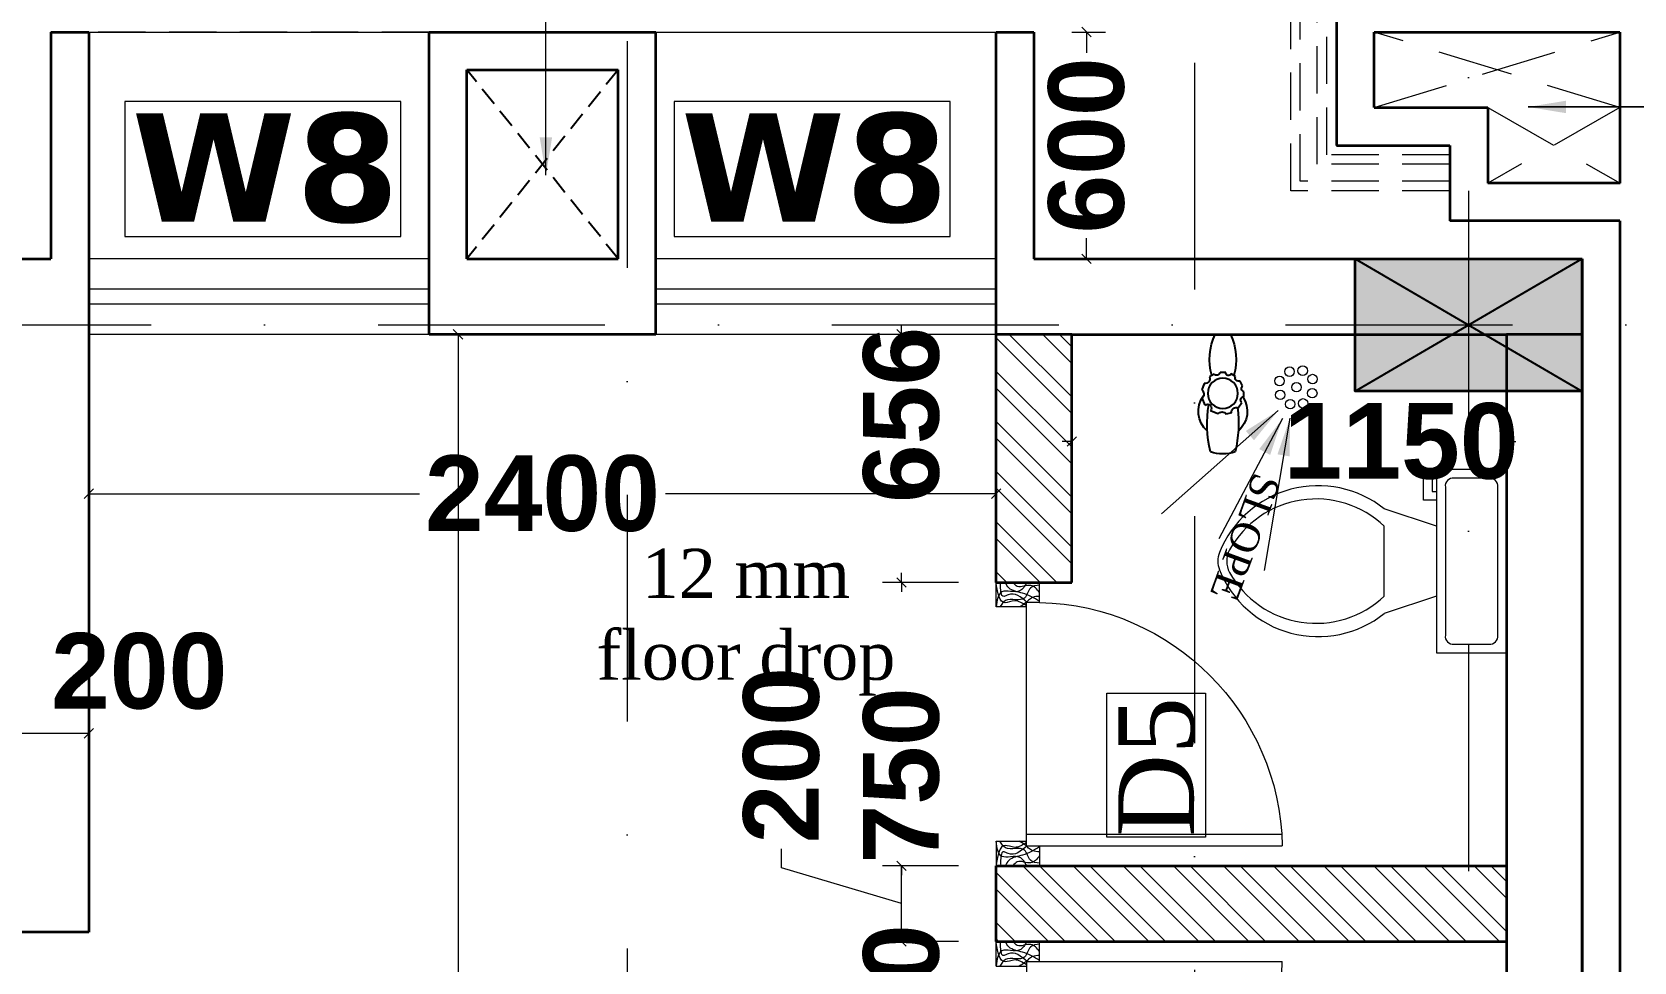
# Model space of a CAD drawing. Header units: millimetres. Extents: x -3092155 to 4513934, y -12317808 to 1850003.
# Drawn here: x -449089 to -444852, y -5674337 to -5671876 of the extents above; entities that cross this region are included whole.
import ezdxf

# ---------------------------------------------------------------- set-up
doc = ezdxf.new("R2010")
doc.units = ezdxf.units.MM
doc.header["$LTSCALE"] = 2
doc.header["$MEASUREMENT"] = 0
doc.header["$PDMODE"] = 34
doc.header["$PDSIZE"] = 500
for name, pattern in [('DASHDOT', [1, 0.5, -0.25, 0, -0.25]), ('DASHED2', [0.375, 0.25, -0.125]), ('HIDDEN', [0.375, 0.25, -0.125])]:
    doc.linetypes.add(name, pattern=pattern)
for name, color, linetype, lineweight in [('AREA AA', 162, 'Continuous', 20), ('coloumn', 10, 'Continuous', 35), ('cornice', 12, 'Continuous', 25), ('D DIM', 250, 'Continuous', 9), ('D5', 10, 'Continuous', 5), ('DOOR', 27, 'Continuous', 5), ('DUCT', 37, 'Continuous', 35), ('expen. jt.', 130, 'Continuous', 35), ('FIXTURE', 252, 'Continuous', 0), ('glass', 5, 'Continuous', 15), ('GRID', 251, 'DASHDOT', 5), ('hatch toilet', 42, 'Continuous', 9), ('PROJ', 251, 'HIDDEN', 5), ('SILL', 74, 'Continuous', 9), ('tap', 97, 'Continuous', 25), ('taxe', 7, 'Continuous', 9), ('toi.dim.', 214, 'Continuous', 9), ('VENTI', 162, 'Continuous', 5), ('WAll', 250, 'Continuous', 35)]:
    doc.layers.add(name, color=color, linetype=linetype, lineweight=lineweight)
doc.layers.add('DOT', color=7, linetype='DASHED2', lineweight=0, true_color=0x89067c)
doc.layers.add('duct text', color=7, linetype='Continuous', lineweight=5, true_color=0x30182a)
doc.styles.add('door', font='arial.ttf', dxfattribs={"height": 70})
doc.styles.add('INNER DIM', font='ARIALNB.TTF', dxfattribs={"height": 250})
doc.styles.add('int dim', font='arialbd.ttf', dxfattribs={"height": 200})
doc.styles.get("Standard").update_dxf_attribs({"font": 'times.ttf', "height": 500})
doc.styles.add('style2', font='verdana.ttf')
doc.dimstyles.new('DOOR', dxfattribs={"dimtxt": 100, "dimasz": 100, "dimexe": 25, "dimexo": 50, "dimgap": 25, "dimtad": 0, "dimtih": 1, "dimtoh": 1, "dimdec": 0, "dimzin": 3, "dimdsep": 46, "dimtxsty": 'door', "dimblk": 'OBLIQUE', "dimcen": 200, "dimclrd": 256, "dimclre": 256, "dimclrt": 256, "dimadec": 0, "dimazin": 0, "dimtfac": 1, "dimtdec": 0, "dimtofl": 0, "dimtmove": 2, "dimatfit": 3, "dimfxl": 300, "dimfxlon": 1, "dimfrac": 1, "dimtolj": 1, "dimtzin": 0, "dimlwd": -1, "dimlwe": -1, "dimarcsym": 0})
doc.dimstyles.new('INNER DIM', dxfattribs={"dimscale": 0, "dimtxt": 250, "dimasz": 100, "dimexe": 50, "dimexo": 50, "dimgap": 50, "dimtad": 0, "dimdec": 0, "dimzin": 0, "dimdsep": 46, "dimtxsty": 'INNER DIM', "dimblk": 'ARCHTICK', "dimcen": 100, "dimdle": 50, "dimclrd": 256, "dimclre": 256, "dimclrt": 256, "dimadec": 0, "dimazin": 0, "dimtfac": 1, "dimtdec": 0, "dimtix": 1, "dimtmove": 2, "dimatfit": 3, "dimfxl": 50, "dimfxlon": 1, "dimtolj": 1, "dimtzin": 0, "dimlwd": -1, "dimlwe": -1, "dimarcsym": 1})
doc.dimstyles.new('toilet detail', dxfattribs={"dimtxt": 150, "dimasz": 25, "dimexe": 50, "dimexo": 100, "dimgap": 25, "dimtad": 0, "dimdec": 0, "dimzin": 3, "dimdsep": 46, "dimtxsty": 'int dim', "dimblk": 'OBLIQUE', "dimcen": 90, "dimclrd": 214, "dimclre": 214, "dimclrt": 256, "dimadec": 0, "dimazin": 0, "dimtfac": 1, "dimtdec": 0, "dimtofl": 0, "dimtmove": 1, "dimatfit": 3, "dimfxl": 1, "dimfrac": 1, "dimtolj": 1, "dimtzin": 0, "dimlwd": -1, "dimlwe": -1, "dimarcsym": 1})
pattern_1 = [(135, (-2985404.971857128, 250393.1715754401), (66.29126073623883, 66.29126073623884), []), (135, (-2985449.166030877, 250393.1715754401), (66.29126073623883, 66.29126073623884), [])]

# ---------------------------------------------------------------- blocks, each defined once
blk = doc.blocks.new('_ArchTick')
at = {"color": 0, "linetype": 'ByBlock', "const_width": 0.15}
blk.add_lwpolyline([(-0.5, -0.5), (0.5, 0.5)], dxfattribs=at)
blk = doc.blocks.new('*D655')
at = {"layer": 'D DIM', "ltscale": 100, "transparency": 16777216}
for p, q in [((-444888.8841193335, -5674611.716638902), (-444888.8841193335, -5674711.716638902)), ((-444689.7085556349, -5674611.716638902), (-444689.7085556349, -5674711.716638902)), ((-444938.8841193335, -5674661.716638902), (-444639.7085556349, -5674661.716638902))]:
    blk.add_line(p, q, dxfattribs=at)
at = {"layer": 'Defpoints', "color": 0, "lineweight": 50, "ltscale": 100, "transparency": 16777216}
for p in [(-444689.7085556349, -5673932.441010745), (-444888.8841193335, -5674119.793876588), (-444689.7085556349, -5674661.716638902)]:
    blk.add_point(p, dxfattribs=at)
at = {"layer": 'D DIM', "ltscale": 100, "transparency": 16777216, "xscale": 100, "yscale": 100, "zscale": 100, "rotation": 180}
blk.add_blockref('_ArchTick', (-444888.8841193335, -5674661.716638902), dxfattribs=at)
at = {"layer": 'D DIM', "ltscale": 100, "transparency": 16777216, "xscale": 100, "yscale": 100, "zscale": 100}
blk.add_blockref('_ArchTick', (-444689.7085556349, -5674661.716638902), dxfattribs=at)
at = {"layer": 'D DIM', "ltscale": 100, "transparency": 16777216, "insert": (-444520.8572723458, -5675006.459837029), "char_height": 250, "attachment_point": 5, "style": 'INNER DIM'}
blk.add_mtext('\\A1;199', dxfattribs=at)
blk = doc.blocks.new('F.F')
at = {"layer": 'coloumn', "ltscale": 100}
blk.add_hatch(color=256, dxfattribs=at).paths.add_polyline_path([(-217609.9413362075, -5825806.198220602), (-217609.9413362075, -5826156.198220602), (-218209.9413362076, -5826156.198220602), (-218209.9413362076, -5825806.198220602)])
at = {"layer": 'coloumn', "lineweight": 25, "ltscale": 100}
for p, q in [((-218209.9413362076, -5826156.198220602), (-217609.9413362075, -5825806.198220602)), ((-218209.9413362076, -5825806.198220602), (-217609.9413362075, -5826156.198220602))]:
    blk.add_line(p, q, dxfattribs=at)
at = {"layer": 'coloumn', "ltscale": 100}
blk.add_lwpolyline([(-217609.9413362075, -5825806.198220602), (-217609.9413362075, -5826156.198220602), (-218209.9413362076, -5826156.198220602), (-218209.9413362076, -5825806.198220602)], close=True, dxfattribs=at)
blk = doc.blocks.new('Toilet - top')
for p, q in [((9.750000020786107, -4.499999875283331), (9.750000020786107, -1.499999958427777)), ((-4.874999573884722, -6.374999823318057), (-3.374999615456943, -6.374999823318057)), ((-4.874999573884722, -7.124999802531942), (-4.874999573884722, -6.374999823318057)), ((-3.374999615456943, -6.374999823318057), (-3.374999615456943, -5.999999833711112)), ((-2.624999636243054, -5.999999833711112), (-2.624999636243054, -7.124999802531942)), ((-0.3749996986013899, -5.999999833711112), (-1.874999657029167, -10.49999970899444)), ((5.625000135109722, -5.999999833711112), (7.125000093537498, -10.49999970899444)), ((-2.624999636243054, -7.124999802531942), (-4.874999573884722, -7.124999802531942)), ((5.625000135109722, -10.49999970899444), (-0.3749996986013899, -10.49999970899444))]:
    blk.add_line(p, q)
blk.add_lwpolyline([(10.5, -5.999999833711112), (10.5, 0), (-5.249999563491668, 0), (-5.249999563491668, -5.999999833711112)], close=True)
for points in [[(9.00000004157222, -0.7499999792138891), (-3.74999960506389, -0.7499999792138891)], [(-4.499999584277778, -1.499999958427777), (-4.499999584277778, -4.499999875283331)], [(-3.74999960506389, -5.249999854497221), (9.00000004157222, -5.249999854497221)]]:
    blk.add_lwpolyline(points)
for centre, radius, start, end in [((-3.843749602465627, -1.406249961026039), 0.6629126066274994, 81.86989999999999, 188.1301), ((9.093750038973957, -1.406249961026039), 0.6629126066274994, 351.8699, 98.13009999999998), ((-3.843749602465627, -4.593749872685068), 0.6629126066274994, 171.869898, 278.1301), ((9.093750038973957, -4.593749872685068), 0.6629126066274994, 261.8699, 8.130099999999992), ((5.264671971487866, -16.1853708193428), 9.126764785180747, 141.4691096810948, 248.2605552621038), ((5.774968316447487, -16.3630565146643), 8.496884113945722, 136.3677254423718, 240.9979693939525), ((-0.0146246611728551, -16.18535307943234), 9.126775425236774, 291.7392742039648, 38.53070636800451), ((-0.5249176984752985, -16.36303902073235), 8.496889430624533, 299.0017969815357, 43.63209216694732), ((2.625015013218892, -22.04524776254743), 2, 240.9979693939525, 299.0017969815356), ((2.625015773947752, -22.80526443344873), 2, 248.2605552621038, 291.7392742039647)]:
    blk.add_arc(centre, radius, start, end)
blk = doc.blocks.new('A$C3DC14F32')
at = {"layer": 'DOOR', "ltscale": 100}
for p, q in [((52.99949478264897, 114.9996921028942), (52.99949478264899, 756.7428243851377)), ((83.99949478264897, 79.99969210289419), (83.99949478264898, 755.4110343496443)), ((-0.0005052173510194, -0.000307897105813), (-0.0005052173510194, 114.9996921028942)), ((52.99949478264897, 114.9996921028942), (-0.0005052173510194, 114.9996921028942)), ((52.99949478264897, 79.99969210289419), (52.99949478264897, 114.9996921028942)), ((696.999494782649, 114.9996921028942), (696.999494782649, 79.99969210289419)), ((696.999494782649, 114.9996921028942), (749.999494782649, 114.9996921028942)), ((749.999494782649, 114.9996921028942), (749.999494782649, -0.000307897105813)), ((52.99949478264897, 79.99969210289419), (696.999494782649, 79.99969210289419)), ((64.99949478264897, -0.0003078980371356), (64.99949478264897, 79.99969210289419)), ((684.9994947826488, 79.99969210289419), (684.9994947826488, -0.0003078980371356)), ((64.99949478264897, -0.0003078980371356), (-0.0005052173510194, -0.000307897105813)), ((684.9994947826488, -0.0003078980371356), (749.9994947826491, -0.0003078980371356))]:
    blk.add_line(p, q, dxfattribs=at)
blk.add_arc((40.31417776597399, 100.008927482144), 656.8563987731303, 1.307716759455737, 88.89342584686472, dxfattribs=at)
for points in [[(49.99949478264897, 114.9996921028942), (28.5, 70), (14.5, 33.5), (-0.0005052173510194, 24)], [(26.49949478264898, 114.9996921028942), (8, 91.5), (10.5, 56), (-0.0005052173510194, 44.5)], [(7.000000000465661, 114.9996921028942), (15, 90.5), (41.5, 75), (48, 24.5), (64.99949478264897, 10)], [(37.00000000046565, 114.9996921028942), (40, 96), (56, 76), (64.99949478264897, 61)], [(742.9989895648323, 114.9996921028942), (734.998989565298, 90.5), (708.4989895652977, 75), (701.998989565298, 24.5), (684.9994947826488, 10)], [(712.9989895648323, 114.9996921028942), (709.998989565298, 96), (693.9989895652977, 76), (684.9994947826488, 61)], [(699.999494782649, 114.9996921028942), (721.4989895652977, 70), (735.498989565298, 33.5), (749.999494782649, 24)], [(723.499494782649, 114.9996921028942), (741.9989895652977, 91.5), (739.498989565298, 56), (749.999494782649, 44.5)], [(52.99949478264897, 82), (32.5, 31.5), (37, 21), (-0.0005052173510194, 12)], [(-0.0005052173510194, 81), (22.5, 62.5), (25, 15), (64.99949478264897, -0.0003078980371356)], [(62, 79.99969210289419), (49, 49), (54, 23.5), (4, -0.000307897105813)], [(749.999494782649, 81), (727.4989895652978, 62.5), (724.9989895652977, 15), (684.9994947826488, -0.0003078980371356)], [(687.9989895652977, 79.99969210289419), (700.9989895652977, 49), (695.9989895652977, 23.5), (745.9989895652977, -0.000307897105813)], [(696.999494782649, 82), (717.4989895652977, 31.5), (712.9989895652977, 21), (749.999494782649, 12)]]:
    blk.add_spline(points, degree=3, dxfattribs=at)
blk = doc.blocks.new('_Oblique')
at = {"color": 0, "linetype": 'ByBlock', "lineweight": -2}
blk.add_line((-0.5, -0.5), (0.5, 0.5), dxfattribs=at)
blk = doc.blocks.new('14')
at = {"layer": 'FIXTURE', "ltscale": 15000}
for centre in [(-56.98899096832612, 27.93758214637637), (-38.20844072954995, 36.0154674127698), (-20.2151071971748, 27.0380796417594), (-64.68213853077668, 9.495943598449239), (-38.12322247237899, 9.495943598449236), (-12.13889834866859, 9.495943598449236), (-56.95706919417716, -7.848507821559906), (-38.20844072954996, -15.28902206820631), (-18.61901848972775, -8.359989639371632)]:
    blk.add_circle(centre, 6.965944811660197, dxfattribs=at)
blk = doc.blocks.new('ryr')
at = {"layer": 'tap', "ltscale": 100}
for p, q in [((1982562.6397905, -4956366.830942098), (1982560.619417549, -4956373.748985207)), ((1982569.018644572, -4956357.754817451), (1982576.059878631, -4956352.883035951)), ((1982583.737675077, -4956350.44548549), (1982590.202268639, -4956350.139865152)), ((1982598.167661398, -4956351.876693387), (1982604.579008114, -4956355.304493397)), ((1982610.690104417, -4956361.283024868), (1982614.049456018, -4956367.114631121)), ((1982666.278792854, -4956367.768315107), (1982666.287072216, -4956388.375991837)), ((1982561.079463562, -4956384.703346794), (1982565.096674409, -4956394.370811427)), ((1982616.002023037, -4956374.114746697), (1982616.037314679, -4956381.777848398)), ((1982572.831709136, -4956401.424545053), (1982582.244357445, -4956405.415036406)), ((1982601.526662083, -4956402.744159232), (1982592.781080879, -4956405.710433228)), ((1982613.723516514, -4956389.770130052), (1982610.08629866, -4956395.641961147))]:
    blk.add_line(p, q, dxfattribs=at)
blk.add_circle((1982588.283364309, -4956378.074034302), 20, dxfattribs=at)
for centre, radius, start, end in [((1982564.445824714, -4956380.45154472), 34.64069505713051, 56.55277587514192, 138.7143302402152), ((1982556.196415525, -4956378.074034302), 48.00995838109209, 160.1952473060995, 199.8047526939004), ((1982547.685375614, -4956509.021082662), 151.7093994229934, 81.76230417884105, 103.9834318662461), ((1982563.234411473, -4956360.46920614), 6.389464648687468, 264.6601720458993, 25.13943216500143), ((1982579.446505095, -4956350.239695132), 4.296101661263567, 217.9728670969993, 357.2543869593875), ((1982594.646703805, -4956348.890665844), 4.616654942065941, 195.6991030066236, 319.6996369507292), ((1982608.779900129, -4956357.123019014), 4.577611728740137, 156.5926791675466, 294.6637864751611), ((1982615.41065981, -4956370.507321732), 3.655574557478431, 111.8614756836552, 279.3096630897456), ((1982633.110303181, -4956440.782698616), 80.1950678442886, 65.5624695641667, 105.3326518006847), ((1982556.944758322, -4956379.390149402), 6.732447841380619, 307.8898860605086, 56.91974426233791), ((1982633.110303181, -4956315.365369986), 80.1950678442886, 254.6673482038987, 294.4375304516508), ((1982616.778405089, -4956386.323464932), 4.605631841286484, 99.25969699666588, 228.4484114278765), ((1982547.685375614, -4956247.126985941), 151.7093994229934, 256.0165681337539, 279.8379305379639), ((1982564.443915571, -4956375.699608197), 34.64069505713051, 221.3317081846367, 306.2699323172791), ((1982568.619799926, -4956398.275333967), 5.259059769223807, 323.2148265677761, 132.0605413497072), ((1982587.381802387, -4956410.234905004), 7.044464055513258, 39.96174969293975, 136.8267596166059), ((1982588.283364309, -4956378.074034302), 28, 279.2436243042187, 279.2438643274891), ((1982607.803097933, -4956401.599361283), 6.379985056878329, 69.03030871157539, 190.3369005336596)]:
    blk.add_arc(centre, radius, start, end, dxfattribs=at)
blk = doc.blocks.new('*D1233')
at = {"layer": 'Defpoints', "color": 0, "lineweight": 50, "ltscale": 100, "transparency": 16777216}
for p in [(-1419583.14263707, -5385310.687359995), (-1419359.846117937, -5385310.687359995), (-1419360.773701814, -5389760.687019235)]:
    blk.add_point(p, dxfattribs=at)
at = {"layer": 'toi.dim.', "color": 214, "ltscale": 100, "transparency": 16777216}
for p, q in [((-1419459.846117937, -5385310.687359995), (-1419633.14263707, -5385310.687359995)), ((-1419583.14263707, -5385310.687359995), (-1419583.14263707, -5387209.391145959)), ((-1419583.14263707, -5389760.687019235), (-1419583.14263707, -5387861.98323327)), ((-1419460.773701813, -5389760.687019235), (-1419633.14263707, -5389760.687019235))]:
    blk.add_line(p, q, dxfattribs=at)
at = {"layer": 'toi.dim.', "color": 214, "ltscale": 100, "transparency": 16777216, "xscale": 25, "yscale": 25, "zscale": 25}
for p, rotation in [((-1419583.14263707, -5385310.687359995), 90), ((-1419583.14263707, -5389760.687019235), 270)]:
    blk.add_blockref('_Oblique', p, dxfattribs=dict(at, rotation=rotation))
at = {"layer": 'toi.dim.', "ltscale": 100, "transparency": 16777216, "insert": (-1419583.142637069, -5387535.687189613), "char_height": 200, "attachment_point": 5, "rotation": 90, "style": 'int dim'}
blk.add_mtext('\\A1;4450', dxfattribs=at)
blk = doc.blocks.new('*D1203')
at = {"layer": 'Defpoints', "color": 0, "lineweight": 50, "ltscale": 100, "transparency": 16777216}
for p in [(-1418410.222167973, -5386916.937472769), (-1418159.846117939, -5386916.937472769), (-1418159.840075963, -5387666.937472849)]:
    blk.add_point(p, dxfattribs=at)
at = {"layer": 'toi.dim.', "color": 214, "ltscale": 100, "transparency": 16777216}
for p, q in [((-1418259.846117939, -5386916.937472769), (-1418460.222167973, -5386916.937472769)), ((-1418410.222167973, -5386916.937472769), (-1418410.222167973, -5386891.937472768)), ((-1418259.840075963, -5387666.937472849), (-1418460.222167973, -5387666.937472849)), ((-1418410.222167973, -5387666.937472849), (-1418410.222167973, -5387691.93747285))]:
    blk.add_line(p, q, dxfattribs=at)
at = {"layer": 'toi.dim.', "color": 214, "ltscale": 100, "transparency": 16777216, "xscale": 25, "yscale": 25, "zscale": 25}
for p, rotation in [((-1418410.222167973, -5386916.937472769), 270), ((-1418410.222167973, -5387666.937472849), 90)]:
    blk.add_blockref('_Oblique', p, dxfattribs=dict(at, rotation=rotation))
at = {"layer": 'toi.dim.', "ltscale": 100, "transparency": 16777216, "insert": (-1418410.222167973, -5387104.396844875), "char_height": 200, "attachment_point": 5, "rotation": 90, "style": 'int dim'}
blk.add_mtext('\\A1;750', dxfattribs=at)
blk = doc.blocks.new('*D1204')
at = {"layer": 'Defpoints', "color": 0, "lineweight": 50, "ltscale": 100, "transparency": 16777216}
for p in [(-1418410.222167973, -5386716.937472851), (-1418159.839528366, -5386716.937472851), (-1418159.846117939, -5386916.937472769)]:
    blk.add_point(p, dxfattribs=at)
at = {"layer": 'toi.dim.', "color": 214, "ltscale": 100, "transparency": 16777216}
for p, q in [((-1418727.480012448, -5386721.760119467), (-1418727.480012448, -5386671.760119467)), ((-1418410.222167973, -5386816.93747281), (-1418727.480012448, -5386721.760119467)), ((-1418259.839528366, -5386716.937472851), (-1418460.222167973, -5386716.937472851)), ((-1418410.222167973, -5386916.937472769), (-1418410.222167973, -5386716.937472851)), ((-1418259.846117939, -5386916.937472769), (-1418460.222167973, -5386916.937472769))]:
    blk.add_line(p, q, dxfattribs=at)
at = {"layer": 'toi.dim.', "color": 214, "ltscale": 100, "transparency": 16777216, "xscale": 25, "yscale": 25, "zscale": 25}
for p, rotation in [((-1418410.222167973, -5386716.937472851), 90), ((-1418410.222167973, -5386916.937472769), 270)]:
    blk.add_blockref('_Oblique', p, dxfattribs=dict(at, rotation=rotation))
at = {"layer": 'toi.dim.', "ltscale": 100, "transparency": 16777216, "insert": (-1418727.480012448, -5386424.045249071), "char_height": 200, "attachment_point": 5, "rotation": 90, "style": 'int dim'}
blk.add_mtext('\\A1;200', dxfattribs=at)
blk = doc.blocks.new('*D1205')
at = {"layer": 'Defpoints', "color": 0, "lineweight": 50, "ltscale": 100, "transparency": 16777216}
for p in [(-1418410.222167973, -5385966.937472851), (-1418159.84611794, -5385966.937472851), (-1418159.839528366, -5386716.937472851)]:
    blk.add_point(p, dxfattribs=at)
at = {"layer": 'toi.dim.', "color": 214, "ltscale": 100, "transparency": 16777216}
for p, q in [((-1418410.222167973, -5385966.937472851), (-1418410.222167973, -5385941.937472851)), ((-1418259.84611794, -5385966.937472851), (-1418460.222167973, -5385966.937472851)), ((-1418259.839528366, -5386716.937472851), (-1418460.222167973, -5386716.937472851)), ((-1418410.222167973, -5386716.937472851), (-1418410.222167973, -5386741.93747285))]:
    blk.add_line(p, q, dxfattribs=at)
at = {"layer": 'toi.dim.', "color": 214, "ltscale": 100, "transparency": 16777216, "xscale": 25, "yscale": 25, "zscale": 25}
for p, rotation in [((-1418410.222167973, -5385966.937472851), 270), ((-1418410.222167973, -5386716.937472851), 90)]:
    blk.add_blockref('_Oblique', p, dxfattribs=dict(at, rotation=rotation))
at = {"layer": 'toi.dim.', "ltscale": 100, "transparency": 16777216, "insert": (-1418410.222167973, -5386477.602488697), "char_height": 200, "attachment_point": 5, "rotation": 90, "style": 'int dim'}
blk.add_mtext('\\A1;750', dxfattribs=at)
blk = doc.blocks.new('*D1240')
at = {"layer": 'Defpoints', "color": 0, "lineweight": 50, "ltscale": 100, "transparency": 16777216}
for p in [(-1418410.222167973, -5385310.687359995), (-1418159.846117939, -5385310.687359995), (-1418159.84611794, -5385966.937472851)]:
    blk.add_point(p, dxfattribs=at)
at = {"layer": 'toi.dim.', "color": 214, "ltscale": 100, "transparency": 16777216}
for p, q in [((-1418259.846117939, -5385310.687359995), (-1418460.222167973, -5385310.687359995)), ((-1418410.222167973, -5385310.687359995), (-1418410.222167973, -5385285.687359995)), ((-1418259.84611794, -5385966.937472851), (-1418460.222167973, -5385966.937472851)), ((-1418410.222167973, -5385966.937472851), (-1418410.222167973, -5385991.937472851))]:
    blk.add_line(p, q, dxfattribs=at)
at = {"layer": 'toi.dim.', "color": 214, "ltscale": 100, "transparency": 16777216, "xscale": 25, "yscale": 25, "zscale": 25}
for p, rotation in [((-1418410.222167973, -5385310.687359995), 270), ((-1418410.222167973, -5385966.937472851), 90)]:
    blk.add_blockref('_Oblique', p, dxfattribs=dict(at, rotation=rotation))
at = {"layer": 'toi.dim.', "ltscale": 100, "transparency": 16777216, "insert": (-1418410.222167973, -5385523.836864877), "char_height": 200, "attachment_point": 5, "rotation": 90, "style": 'int dim'}
blk.add_mtext('\\A1;656', dxfattribs=at)
blk = doc.blocks.new('*D1275')
at = {"layer": 'Defpoints', "color": 0, "lineweight": 50, "ltscale": 100, "transparency": 16777216}
for p in [(-1417959.846117939, -5385566.400891753), (-1416810.259975525, -5385566.400891753), (-1417959.846117939, -5385593.83314667)]:
    blk.add_point(p, dxfattribs=at)
at = {"layer": 'toi.dim.', "color": 214, "ltscale": 100, "transparency": 16777216}
for p, q in [((-1417959.846117939, -5385593.83314667), (-1417984.846117939, -5385593.83314667)), ((-1416810.259975525, -5385593.83314667), (-1416785.259975524, -5385593.83314667)), ((-1417959.846117939, -5385666.400891753), (-1417959.846117939, -5385643.833146671)), ((-1416810.259975525, -5385666.400891753), (-1416810.259975525, -5385643.833146671))]:
    blk.add_line(p, q, dxfattribs=at)
at = {"layer": 'toi.dim.', "color": 214, "ltscale": 100, "transparency": 16777216, "xscale": 25, "yscale": 25, "zscale": 25}
blk.add_blockref('_Oblique', (-1417959.846117939, -5385593.83314667), dxfattribs=at)
at = {"layer": 'toi.dim.', "color": 214, "ltscale": 100, "transparency": 16777216, "xscale": 25, "yscale": 25, "zscale": 25, "rotation": 180}
blk.add_blockref('_Oblique', (-1416810.259975525, -5385593.83314667), dxfattribs=at)
at = {"layer": 'toi.dim.', "ltscale": 100, "transparency": 16777216, "insert": (-1417088.771327355, -5385593.83314667), "char_height": 200, "attachment_point": 5, "style": 'int dim'}
blk.add_mtext('\\A1;1150', dxfattribs=at)
blk = doc.blocks.new('*D1280')
at = {"layer": 'Defpoints', "color": 0, "lineweight": 50, "ltscale": 100, "transparency": 16777216}
for p in [(-1418159.846117939, -5385592.28019886), (-1420559.846117937, -5385732.215947289), (-1420559.846117937, -5385732.215947289)]:
    blk.add_point(p, dxfattribs=at)
at = {"layer": 'toi.dim.', "color": 214, "ltscale": 100, "transparency": 16777216}
for p, q in [((-1420559.846117937, -5385632.215947289), (-1420559.846117937, -5385682.215947289)), ((-1418159.846117939, -5385692.280198862), (-1418159.846117939, -5385782.215947289)), ((-1420559.846117937, -5385732.215947289), (-1419685.255394882, -5385732.215947289)), ((-1418159.846117939, -5385732.215947289), (-1419034.436840994, -5385732.215947289))]:
    blk.add_line(p, q, dxfattribs=at)
at = {"layer": 'toi.dim.', "color": 214, "ltscale": 100, "transparency": 16777216, "xscale": 25, "yscale": 25, "zscale": 25, "rotation": 180}
blk.add_blockref('_Oblique', (-1420559.846117937, -5385732.215947289), dxfattribs=at)
at = {"layer": 'toi.dim.', "color": 214, "ltscale": 100, "transparency": 16777216, "xscale": 25, "yscale": 25, "zscale": 25}
blk.add_blockref('_Oblique', (-1418159.846117939, -5385732.215947289), dxfattribs=at)
at = {"layer": 'toi.dim.', "ltscale": 100, "transparency": 16777216, "insert": (-1419359.846117938, -5385732.215947289), "char_height": 200, "attachment_point": 5, "style": 'int dim'}
blk.add_mtext('\\A1;2400', dxfattribs=at)
blk = doc.blocks.new('*D1282')
at = {"layer": 'Defpoints', "color": 0, "lineweight": 50, "ltscale": 100, "transparency": 16777216}
for p in [(-1420759.846117936, -5386366.311052016), (-1420759.846117936, -5386445.937504073), (-1420559.846117936, -5386445.937504073)]:
    blk.add_point(p, dxfattribs=at)
at = {"layer": 'toi.dim.', "color": 214, "ltscale": 100, "transparency": 16777216}
for p, q in [((-1420759.846117936, -5386345.937504073), (-1420759.846117936, -5386316.311052016)), ((-1420559.846117936, -5386345.937504073), (-1420559.846117936, -5386316.311052016)), ((-1420559.846117936, -5386366.311052016), (-1420759.846117936, -5386366.311052016))]:
    blk.add_line(p, q, dxfattribs=at)
at = {"layer": 'toi.dim.', "color": 214, "ltscale": 100, "transparency": 16777216, "xscale": 25, "yscale": 25, "zscale": 25, "rotation": 180}
blk.add_blockref('_Oblique', (-1420759.846117936, -5386366.311052016), dxfattribs=at)
at = {"layer": 'toi.dim.', "color": 214, "ltscale": 100, "transparency": 16777216, "xscale": 25, "yscale": 25, "zscale": 25}
blk.add_blockref('_Oblique', (-1420559.846117936, -5386366.311052016), dxfattribs=at)
at = {"layer": 'toi.dim.', "ltscale": 100, "transparency": 16777216, "insert": (-1420426.394654841, -5386202.225103858), "char_height": 200, "attachment_point": 5, "style": 'int dim'}
blk.add_mtext('\\A1;200', dxfattribs=at)
blk = doc.blocks.new('*D1286')
at = {"layer": 'Defpoints', "color": 0, "lineweight": 50, "ltscale": 100, "transparency": 16777216}
for p in [(-1418059.846117939, -5384510.687359997), (-1417920.736037013, -5384510.687359997), (-1418059.846117941, -5385110.68736)]:
    blk.add_point(p, dxfattribs=at)
at = {"layer": 'toi.dim.', "color": 214, "ltscale": 100, "transparency": 16777216}
for p, q in [((-1417959.846117939, -5384510.687359997), (-1417870.736037012, -5384510.687359997)), ((-1417920.736037013, -5384510.687359997), (-1417920.736037013, -5384565.428151267)), ((-1417920.736037013, -5385110.68736), (-1417920.736037013, -5385055.946568728)), ((-1417959.84611794, -5385110.68736), (-1417870.736037012, -5385110.68736))]:
    blk.add_line(p, q, dxfattribs=at)
at = {"layer": 'toi.dim.', "color": 214, "ltscale": 100, "transparency": 16777216, "xscale": 25, "yscale": 25, "zscale": 25}
for p, rotation in [((-1417920.736037013, -5384510.687359997), 90), ((-1417920.736037013, -5385110.68736), 270)]:
    blk.add_blockref('_Oblique', p, dxfattribs=dict(at, rotation=rotation))
at = {"layer": 'toi.dim.', "ltscale": 100, "transparency": 16777216, "insert": (-1417920.736037011, -5384810.687359998), "char_height": 200, "attachment_point": 5, "rotation": 90, "style": 'int dim'}
blk.add_mtext('\\A1;600', dxfattribs=at)
blk = doc.blocks.new('u67u6ujuj')
at = {"layer": 'hatch toilet', "ltscale": 100}
h = blk.add_hatch(dxfattribs=at)
h.set_pattern_fill('ANSI32', color=256, scale=250, style=0)
h.set_pattern_definition(pattern_1)
h.paths.add_polyline_path([(-1418159.846117939, -5385310.687359995), (-1417959.846117939, -5385310.687359995), (-1417959.846117939, -5385966.937472851), (-1418044.846117934, -5385966.937472851), (-1418044.846117943, -5385966.936462454), (-1418159.846117939, -5385966.937472853)])
h = blk.add_hatch(dxfattribs=at)
h.set_pattern_fill('ANSI32', color=256, scale=250, style=0)
h.set_pattern_definition(pattern_1)
h.paths.add_polyline_path([(-1416810.259975525, -5386716.937472848), (-1416810.259975525, -5386916.937472851), (-1418159.846117939, -5386916.937472851), (-1418159.846117939, -5386716.937472851)])
at = {"layer": 'D5'}
blk.add_lwpolyline([(-1417606.539263524, -5386260.28360071), (-1417606.539263524, -5386640.752611677), (-1417867.146530223, -5386640.752611677), (-1417867.146530223, -5386260.28360071)], close=True, dxfattribs=at)
at = {"layer": 'DOT', "lineweight": 25, "ltscale": 100}
for p, q in [((-1419159.846117937, -5384610.687811414), (-1419559.846117937, -5385110.687359997)), ((-1419159.846117937, -5385110.687359997), (-1419559.846117934, -5384610.687811414))]:
    blk.add_line(p, q, dxfattribs=at)
at = {"layer": 'glass', "ltscale": 100}
for p, q in [((-1419659.722135527, -5385190.687359998), (-1420559.968922729, -5385190.68736)), ((-1419659.722135527, -5385230.687359999), (-1420559.968922729, -5385230.687359999)), ((-1418159.722135528, -5385190.687359998), (-1419059.722135527, -5385190.687359998)), ((-1418159.722135528, -5385230.687359999), (-1419059.722135527, -5385230.687359999))]:
    blk.add_line(p, q, dxfattribs=at)
at = {"layer": 'PROJ', "ltscale": 250}
for p, q in [((-1419659.846117937, -5384510.687718274), (-1420559.846117937, -5384510.687359997)), ((-1419059.846117937, -5384510.687359997), (-1418159.846117939, -5384510.687359998))]:
    blk.add_line(p, q, dxfattribs=at)
at = {"layer": 'SILL', "ltscale": 100}
for p, q in [((-1419659.846117937, -5385110.687359995), (-1420559.846117937, -5385110.687359995)), ((-1418159.846117939, -5385110.687359993), (-1419059.846117937, -5385110.687359995)), ((-1419659.846117937, -5385310.687359995), (-1420559.846117937, -5385310.687359995)), ((-1418159.846117939, -5385310.687359995), (-1419059.846117936, -5385310.687359995))]:
    blk.add_line(p, q, dxfattribs=at)
at = {"layer": 'VENTI', "ltscale": 100}
for points in [[(-1420464.186283998, -5385051.354816709), (-1419734.559043845, -5385051.354816709), (-1419734.559043845, -5384694.183780831), (-1420464.186283998, -5384694.183780831)], [(-1419011.124046398, -5385051.354816709), (-1418281.496806244, -5385051.354816709), (-1418281.496806244, -5384694.183780831), (-1419011.124046398, -5384694.183780831)]]:
    blk.add_lwpolyline(points, close=True, dxfattribs=at)
at = {"layer": 'WAll', "ltscale": 100}
for p, q in [((-1420659.846117937, -5384510.687359997), (-1420559.846117937, -5384510.687359997)), ((-1420659.846117937, -5384510.687359997), (-1420659.846117937, -5385110.68736)), ((-1420659.846117933, -5384510.687811417), (-1420559.846117932, -5384510.687811417)), ((-1420559.846117937, -5384510.687359997), (-1420559.846117937, -5385550.687359993)), ((-1419659.846117937, -5384510.687359997), (-1419059.846116742, -5384510.687359997)), ((-1419659.846117937, -5385310.687359995), (-1419659.846117937, -5384510.687718274)), ((-1419059.846117937, -5385310.687359995), (-1419059.846117937, -5384510.687359997)), ((-1418159.846117939, -5385966.937472851), (-1418159.846117939, -5384510.687359998)), ((-1418159.846117939, -5384510.687359997), (-1418059.846117939, -5384510.687359997)), ((-1418059.846117939, -5384510.687359997), (-1418059.846117941, -5385110.68736)), ((-1419559.846117937, -5384610.687359997), (-1419159.846117937, -5384610.687359997)), ((-1419559.846117937, -5385110.687359995), (-1419559.846117937, -5384610.687359997)), ((-1419559.846117934, -5384610.687811414), (-1419159.846117933, -5384610.687811414)), ((-1419159.846117937, -5385110.687359995), (-1419159.846117937, -5384610.687359997)), ((-1420759.846117936, -5385110.687359997), (-1420659.846117937, -5385110.687359997)), ((-1419559.846117937, -5385110.687359995), (-1419159.846117937, -5385110.687359995)), ((-1418059.846117941, -5385110.68736), (-1416609.846117939, -5385110.68736)), ((-1416610.231540458, -5385110.688147693), (-1416610.231540458, -5394460.686399477)), ((-1420559.846117937, -5385310.687359995), (-1420559.846117937, -5386891.937811417)), ((-1419059.846117937, -5385310.687359995), (-1419659.846117937, -5385310.687359995)), ((-1417959.846117939, -5385310.687359995), (-1418159.846117939, -5385310.687359995)), ((-1417959.846117939, -5385966.937472851), (-1417959.846117939, -5385310.687359995)), ((-1417959.846117939, -5385310.687359995), (-1416810.259975525, -5385310.687359995)), ((-1416810.259975525, -5385310.687359995), (-1416810.259975525, -5394260.686399477)), ((-1418159.846117939, -5385966.937472851), (-1417959.846117939, -5385966.937472851)), ((-1418159.846117939, -5386916.937472851), (-1418159.846117939, -5386716.937472851)), ((-1418159.846117939, -5386716.937472851), (-1416809.846117939, -5386716.937472848)), ((-1420559.846117937, -5386891.937811417), (-1421209.846117937, -5386891.937811418)), ((-1420559.846117937, -5386891.937811417), (-1420759.846117937, -5386891.937811417)), ((-1418159.846117939, -5386916.937472851), (-1416809.846117939, -5386916.937472851))]:
    blk.add_line(p, q, dxfattribs=at)
at = {"layer": 'DOOR', "ltscale": 100, "xscale": -1, "rotation": 270.0005034062861}
blk.add_blockref('A$C3DC14F32', (-1418159.839220473, -5386716.936967604), dxfattribs=at)
at = {"layer": 'DOOR', "ltscale": 100, "rotation": 269.9994965937138}
blk.add_blockref('A$C3DC14F32', (-1418159.839220473, -5386916.937978046), dxfattribs=at)
at = {"layer": 'FIXTURE', "lineweight": 40, "xscale": -2, "yscale": 2, "zscale": 2, "rotation": 270}
blk.add_blockref('ryr', (8495195.884331422, -9350643.253225073), dxfattribs=at)
at = {"layer": 'FIXTURE', "xscale": 1.8, "yscale": 1.8, "zscale": 1.8, "rotation": 69.528809267868}
blk.add_blockref('14', (-1417325.433498343, -5385392.226921988), dxfattribs=at)
at = {"layer": 'FIXTURE', "ltscale": 100, "extrusion": (0, 0, -1), "xscale": -30.77059217263013, "yscale": 30.77059217263013, "zscale": -30.7705921728903, "rotation": 90}
blk.add_blockref('Toilet - top', (1416810.259975525, -5385829.913247514), dxfattribs=at)
at = {"layer": 'D5', "insert": (-1417633.645198108, -5386454.862407267), "char_height": 200, "width": 464.1942631211133, "attachment_point": 8, "rotation": 90.00000000000001}
blk.add_mtext('\\pt2000;D5', dxfattribs=at)
at = {"layer": 'taxe', "color": 0, "insert": (-1417537.153251299, -5385834.516664085), "char_height": 75, "attachment_point": 8, "rotation": 249.89818620253646}
blk.add_mtext('SLOPE', dxfattribs=at)
at = {"layer": 'taxe', "color": 0, "insert": (-1418821.683706575, -5386266.785110197), "char_height": 130, "attachment_point": 8}
blk.add_mtext('12 mm \\Pfloor drop', dxfattribs=at)
at = {"layer": 'VENTI', "ltscale": 100, "char_height": 287, "attachment_point": 5, "style": 'style2'}
for insert in [(-1420092.425762867, -5384871.785955263), (-1418639.363525266, -5384871.785955263)]:
    blk.add_mtext('\\pxt11;{\\fVerdana|b1|i0|c0|p34;W8}', dxfattribs=dict(at, insert=insert))
at = {"layer": 'toi.dim.', "ltscale": 100}
dim = blk.add_linear_dim(base=(-1417920.736037013, -5384510.687359997), p1=(-1418059.846117941, -5385110.68736), p2=(-1418059.846117939, -5384510.687359997), angle=90, dimstyle='toilet detail', dxfattribs=at)
dim.commit()
dim.dimension.update_dxf_attribs({"geometry": '*D1286', "text_midpoint": (-1417920.736037011, -5384810.687359998)})
dim = blk.add_linear_dim(base=(-1419583.142637069, -5385310.687359995), p1=(-1419360.773701813, -5389760.687019235), p2=(-1419359.846117936, -5385310.687359995), angle=90, dimstyle='toilet detail', dxfattribs=at)
dim.commit()
dim.dimension.update_dxf_attribs({"geometry": '*D1233', "text_midpoint": (-1419583.142637068, -5387535.687189613), "insert": (9.313225746154785e-10, 0)})
for base, p1, p2, angle, picture, middle in [((-1418410.222167973, -5385310.687359995), (-1418159.84611794, -5385966.937472851), (-1418159.846117939, -5385310.687359995), 90, '*D1240', (-1418410.222167973, -5385523.836864877)), ((-1417959.846117939, -5385593.83314667), (-1416810.259975525, -5385566.400891753), (-1417959.846117939, -5385566.400891753), 180, '*D1275', (-1417088.771327355, -5385593.83314667)), ((-1420559.846117937, -5385732.21594729), (-1418159.846117939, -5385592.280198861), (-1420559.846117937, -5385732.215947289), 180, '*D1280', (-1419359.846117938, -5385732.21594729)), ((-1418410.222167973, -5385966.937472851), (-1418159.839528366, -5386716.937472851), (-1418159.84611794, -5385966.937472851), 90, '*D1205', (-1418410.222167973, -5386477.602488697)), ((-1420759.846117936, -5386366.311052016), (-1420559.846117936, -5386445.937504073), (-1420759.846117936, -5386445.937504074), 180, '*D1282', (-1420426.394654841, -5386202.225103858)), ((-1418410.222167973, -5386716.937472851), (-1418159.846117939, -5386916.937472769), (-1418159.839528366, -5386716.937472851), 90, '*D1204', (-1418727.480012448, -5386646.760119467)), ((-1418410.222167973, -5386916.937472769), (-1418159.840075963, -5387666.937472849), (-1418159.846117939, -5386916.937472769), 90, '*D1203', (-1418410.222167973, -5387104.396844875))]:
    dim = blk.add_linear_dim(base=base, p1=p1, p2=p2, angle=angle, dimstyle='toilet detail', dxfattribs=at)
    dim.commit()
    dim.dimension.update_dxf_attribs({"geometry": picture, "text_midpoint": middle, "dimtype": 160})
at = {"layer": 'AREA AA', "ltscale": 100}
for points in [[(-1417413.805538504, -5385512.171326218), (-1417722.302365778, -5385785.47244028)], [(-1417402.855354896, -5385533.488739171), (-1417570.728470416, -5385851.988544857)], [(-1417382.840859441, -5385532.208505673), (-1417451.085038021, -5385935.233293158)]]:
    blk.add_leader(points, dimstyle='toilet detail', override={"dimasz": 100, "dimclrd": 256}, dxfattribs=at)
blk = doc.blocks.new('6yuj6kit')
at = {"layer": 'duct text', "ltscale": 0.1}
for points in [[(-159057.1411072612, -5600842.213445573), (-159057.1411072612, -5600338.861368753), (-159057.1411072612, -5599969.43253537)], [(-156459.3253140843, -5600661.755245464), (-155358.0232502792, -5600661.761730067), (-156459.3253140843, -5600661.755245464)]]:
    blk.add_leader(points, dimstyle='DOOR', dxfattribs=at)

msp = doc.modelspace()

# ---------------------------------------------------------------- linework, layer by layer
at = {"layer": 'DOT', "ltscale": 400}
for p, q in [((-444889.2997937499, -5672076.235115154), (-445538.8831652078, -5671876.235115155)), ((-445538.8831652069, -5672076.235115154), (-444889.2997937512, -5671876.235115155)), ((-445238.8819875736, -5672076.235115154), (-444888.881987559, -5672276.235055445)), ((-444889.2997937499, -5672076.235115154), (-445238.8819875744, -5672276.226314364))]:
    msp.add_line(p, q, dxfattribs=at)
at = {"layer": 'DUCT', "ltscale": 100}
for p, q in [((-445638.8831651797, -5671776.231398739), (-445638.8831651792, -5672176.235115154)), ((-445538.8831652078, -5671876.235115155), (-444889.7082772368, -5671876.235115155)), ((-445538.8831652069, -5672076.235115154), (-445538.8831652078, -5671876.235115155)), ((-444889.7082772368, -5671876.235115155), (-444889.7082772368, -5672276.235034809)), ((-444889.2631778636, -5671876.235115155), (-444889.3130236175, -5672276.235044679)), ((-445538.8831652069, -5672076.235115154), (-445238.8819875736, -5672076.237392629)), ((-445238.8819875736, -5672076.237392629), (-445238.8819875744, -5672276.226314364)), ((-445638.8831651792, -5672176.235115154), (-445338.8819875728, -5672176.23739263)), ((-445338.8819875728, -5672176.23739263), (-445338.8819875736, -5672376.223816943)), ((-444888.881987559, -5672276.235055445), (-445238.8819875744, -5672276.226314364)), ((-444889.7082772368, -5672376.235034838), (-445338.8819875736, -5672376.223816943)), ((-444989.3228547182, -5672476.233616749), (-444989.3228547182, -5672676.233616748)), ((-444989.3228547182, -5672676.233616748), (-445189.3228547183, -5672676.233616748))]:
    msp.add_line(p, q, dxfattribs=at)
at = {"layer": 'expen. jt.', "ltscale": 100}
for p, q in [((-444889.7082772368, -5672376.235034838), (-444889.7082772368, -5684676.23310764)), ((-444989.7082772368, -5672476.234404444), (-444989.7082772368, -5684526.216520513)), ((-444989.2976403485, -5672476.232656164), (-444989.2976403476, -5684726.233107581)), ((-444889.2976403456, -5672476.232656164), (-444889.2976403484, -5684676.23310758))]:
    msp.add_line(p, q, dxfattribs=at)
at = {"layer": 'GRID', "color": 5, "ltscale": 600}
for p, q in [((-445289.7389778461, -5655495.271793213), (-445289.7389778461, -5744297.292188088)), ((-446014.7111627072, -5656356.031349503), (-446014.7111627072, -5743436.532631796)), ((-447515.1246823532, -5657499.373618293), (-447515.1246823532, -5742293.19036301))]:
    msp.add_line(p, q, dxfattribs=at)
at = {"layer": 'GRID', "color": 6, "ltscale": 600}
msp.add_line((-460174.5851218564, -5672651.232656341), (-367335.124683726, -5672651.232656343), dxfattribs=at)
at = {"layer": 'PROJ', "ltscale": 250}
for p, q in [((-445759.7123685388, -5672296.23536124), (-445759.7123685405, -5669606.235361244)), ((-445734.7123685386, -5672271.235361241), (-445734.7123685404, -5669631.235361244)), ((-445689.7123685384, -5672226.235361243), (-445689.7123685406, -5669676.235361244)), ((-445664.7123685386, -5672201.23536124), (-445664.7123685405, -5669701.235361244)), ((-445639.7123685386, -5672176.235361243), (-445639.7123685404, -5669726.235361244)), ((-445339.6813359772, -5672176.235361243), (-445639.7123685386, -5672176.235361243)), ((-445339.6814159389, -5672226.235361243), (-445689.7123685384, -5672226.235361243)), ((-445339.6813759579, -5672201.23536124), (-445664.7123685386, -5672201.23536124)), ((-445339.681487904, -5672271.235361243), (-445734.7123685386, -5672271.235361241)), ((-445339.6815278848, -5672296.23536124), (-445759.7123685388, -5672296.23536124))]:
    msp.add_line(p, q, dxfattribs=at)
at = {"layer": 'SILL', "ltscale": 100}
msp.add_line((-448938.9400626919, -5671876.246069628), (-446538.9400626947, -5671876.246069628), dxfattribs=at)
at = {"layer": 'WAll', "ltscale": 100}
msp.add_line((-445189.2976403484, -5672676.232656159), (-445189.297640349, -5681626.232656169), dxfattribs=at)

# ---------------------------------------------------------------- block references
at = {"layer": 'coloumn'}
msp.add_blockref('F.F', (-227379.7976416377, 153329.9659050368), dxfattribs=at)
at = {"layer": 'cornice', "color": 3, "lineweight": 50}
msp.add_blockref('6yuj6kit', (-288672.6590358249, -71412.72943193652), dxfattribs=at)
at = {"layer": 'WAll'}
msp.add_blockref('u67u6ujuj', (971620.9060552448, -287365.5587096298), dxfattribs=at)

# ---------------------------------------------------------------- dimensions: what is measured, and where the dimension line sits
at = {"layer": 'D DIM', "ltscale": 100}
dim = msp.add_linear_dim(base=(-444689.7085556349, -5674661.716638902), p1=(-444888.8841193335, -5674119.793876588), p2=(-444689.7085556349, -5673932.441010745), dimstyle='INNER DIM', override={"dimscale": 1}, dxfattribs=at)
dim.commit()
dim.dimension.update_dxf_attribs({"geometry": '*D655', "text_midpoint": (-444520.8572723458, -5675006.459837029), "dimtype": 160})

doc.saveas('drawing.dxf')
